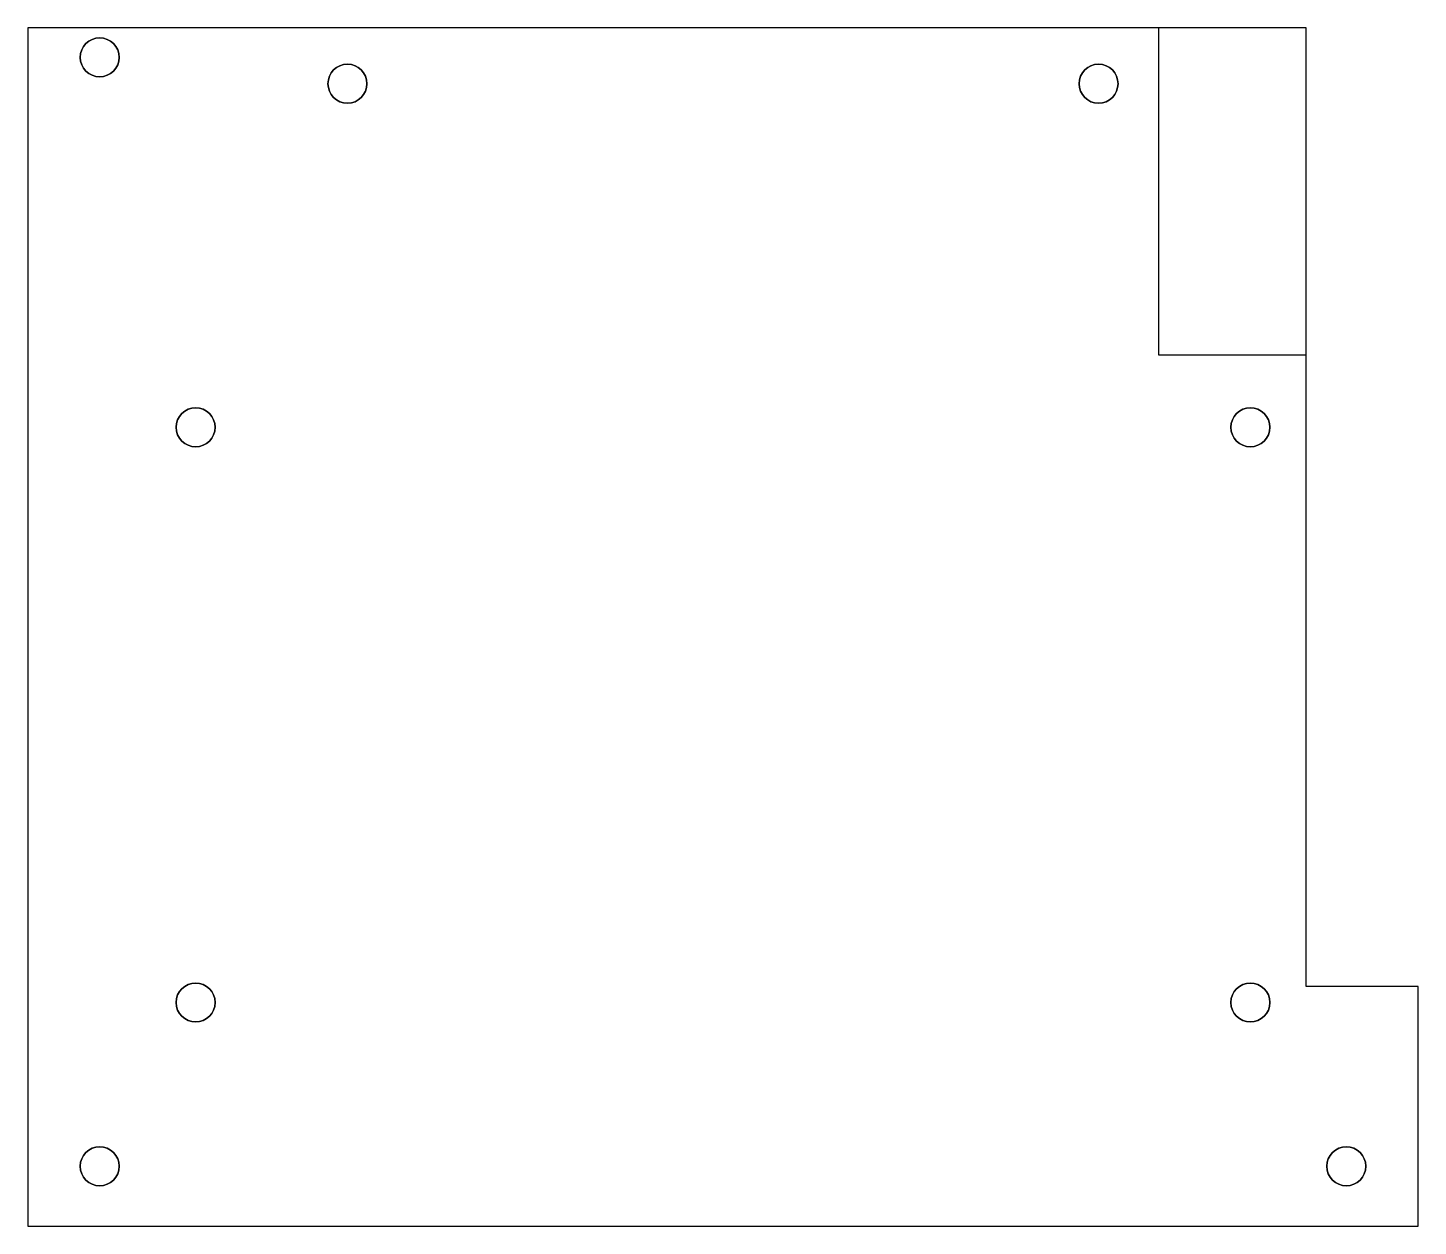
# Model space of a CAD drawing. Header units: millimetres. Extents: x -43.5 to 43.5, y -37.8 to 37.2.
import ezdxf

# ---------------------------------------------------------------- set-up
doc = ezdxf.new("R2010")
doc.units = ezdxf.units.MM
doc.layers.get('0').update_dxf_attribs({"linetype": 'CONTINUOUS'})

msp = doc.modelspace()

# ---------------------------------------------------------------- linework, layer by layer
for points in [[(43.5, -22.75), (36.5, -22.75), (36.5, 37.25), (-43.5, 37.25), (-43.5, -37.75), (43.5, -37.75)], [(43.5, -22.75), (36.5, -22.75), (36.5, 37.25), (-43.5, 37.25), (-43.5, -37.75), (43.5, -37.75)], [(36.5, 37.25), (27.257, 37.25), (27.257, 16.786), (36.5, 16.786)]]:
    msp.add_lwpolyline(points, close=True)
at = {"extrusion": (0, 0, -1)}
for centre, radius in [((39, 35.4, 0), 1.219), ((23.5, 33.75, 0), 1.219), ((-23.5, 33.75, 0), 1.219), ((33, 12.25, 0), 1.219), ((-33, 12.25, 0), 1.219), ((33, -23.75, 0), 1.219), ((-33, -23.75, 0), 1.219), ((39, -33.999, 0), 1.22), ((-39, -33.999, 0), 1.22)]:
    msp.add_circle(centre, radius, dxfattribs=at)
for centre, radius in [((-39, 35.4), 1.219), ((-23.5, 33.75), 1.219), ((23.5, 33.75), 1.219), ((-33, 12.25), 1.219), ((33, 12.25), 1.219), ((-33, -23.75), 1.219), ((33, -23.75), 1.219), ((-39, -33.999), 1.22), ((39, -33.999), 1.22)]:
    msp.add_circle(centre, radius)

doc.saveas('drawing.dxf')
